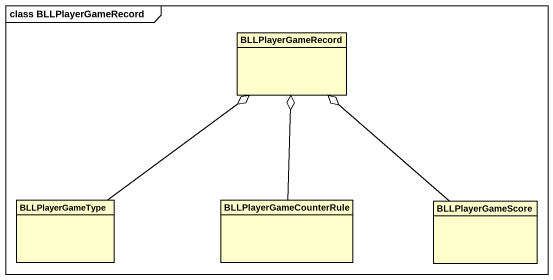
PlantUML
@startuml
mainframe class BLLPlayerGameRecord
hide circle
hide empty members
class BLLPlayerGameRecord
class BLLPlayerGameType
class BLLPlayerGameCounterRule
class BLLPlayerGameScore
BLLPlayerGameType -up-o BLLPlayerGameRecord
BLLPlayerGameCounterRule -up-o BLLPlayerGameRecord
BLLPlayerGameScore -up-o BLLPlayerGameRecord
@enduml
